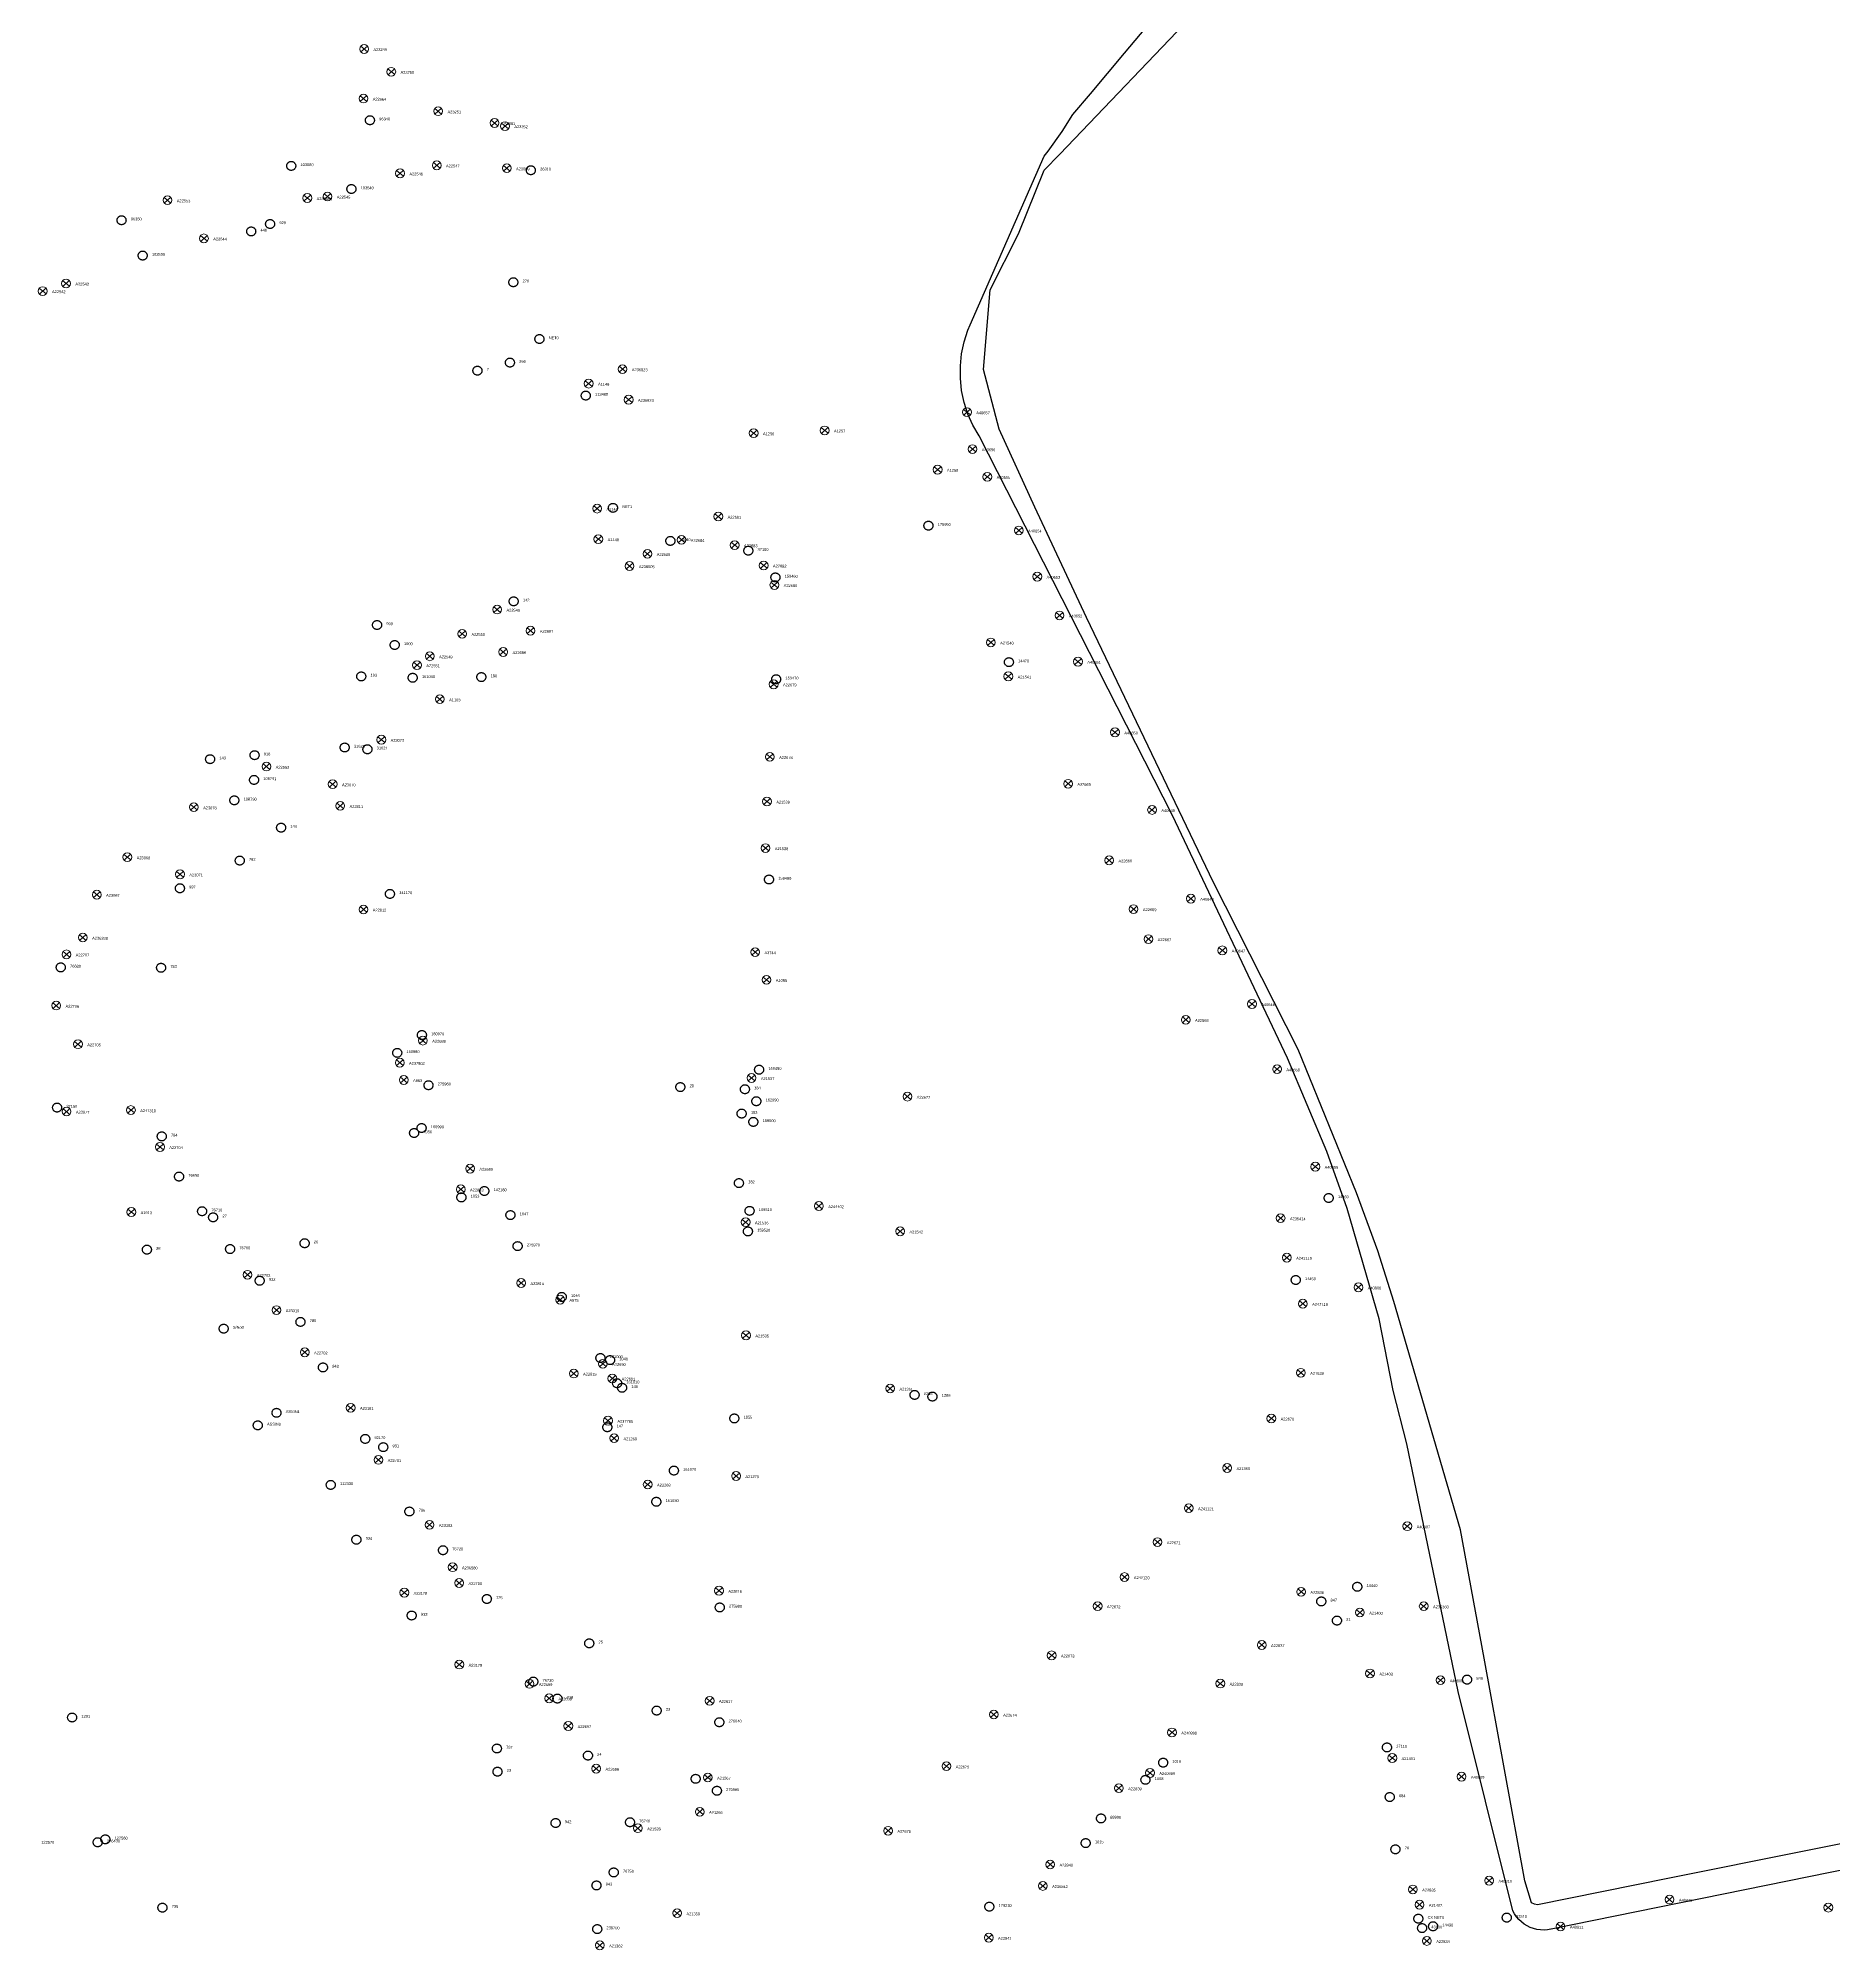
# Model space of a CAD drawing. Header units: millimetres. Extents: x 676447 to 689606, y 7455628 to 7463967.
# Drawn here: x 681664.9 to 682113.3, y 7457854.5 to 7458332 of the extents above; entities that cross this region are included whole.
import ezdxf

# ---------------------------------------------------------------- set-up
doc = ezdxf.new("R2010")
doc.units = ezdxf.units.MM
doc.header["$LTSCALE"] = 0.1
doc.header["$MEASUREMENT"] = 0
doc.linetypes.add('PHANTOM2', pattern=[1.25, 0.625, -0.125, 0.125, -0.125, 0.125, -0.125])
doc.layers.add('10.4-Postes', color=1, linetype='Continuous', lineweight=0)
for name, color, linetype in [('Caixas Subterrâneas', 5, 'Continuous'), ('LEGENDAS_INFRAESTRUTURAS', 7, 'Continuous'), ('MUB_MEIOFIO', 7, 'Continuous'), ('MUB_QUADRAS', 7, 'Continuous'), ('NOS_DE_INFRAESTRUTURA', 7, 'Continuous')]:
    doc.layers.add(name, color=color, linetype=linetype)
doc.styles.get("Standard").update_dxf_attribs({"font": 'arial.ttf'})

# ---------------------------------------------------------------- blocks, each defined once
blk = doc.blocks.new('MHMZ')
at = {"linetype": 'PHANTOM2'}
blk.add_circle((0, 0), 0.0000101, dxfattribs=at)
blk = doc.blocks.new('PTPT')
at = {"layer": '10.4-Postes', "color": 1, "linetype": 'PHANTOM2'}
for points in [[(-0.0000079, 0.0000104), (0.0000075, -0.000002)], [(0.000007, 0.0000109), (-0.0000074, -0.0000025)]]:
    blk.add_lwpolyline(points, dxfattribs=at)
at = {"layer": '10.4-Postes', "color": 1}
blk.add_circle((-0.0000002, 0.0000042), 0.00000987, dxfattribs=at)

msp = doc.modelspace()

# ---------------------------------------------------------------- linework, layer by layer
at = {"layer": 'MUB_MEIOFIO', "linetype": 'Continuous'}
msp.add_lwpolyline([(682176.74, 7457886.81), (682042.74, 7457859.62), (682042.66, 7457859.6), (682041.8, 7457859.45), (682040.93, 7457859.38), (682040.05, 7457859.41), (682039.18, 7457859.53), (682038.33, 7457859.74), (682037.5, 7457860.03), (682036.71, 7457860.41), (682035.96, 7457860.88), (682035.27, 7457861.41), (682034.64, 7457862.02), (682034.07, 7457862.69), (682033.58, 7457863.42), (682033.16, 7457864.19), (682019.47, 7457918.94), (682019.46, 7457918.98), (682006.69, 7457980.88), (682003.28, 7457994.21), (681999.77, 7458012.09), (681991.75, 7458039.66), (681986.66, 7458053.91), (681976.9, 7458077.24), (681948.13, 7458137.8), (681899.86, 7458232.66), (681898.33, 7458235.31), (681897.08, 7458238.11), (681896.13, 7458241.03), (681895.5, 7458244.02), (681895.18, 7458247.07), (681895.18, 7458250.14), (681895.5, 7458253.18), (681896.13, 7458256.18), (681897.08, 7458259.1), (681897.64, 7458260.45), (681916.07, 7458302.59), (681917.15, 7458303.84), (681920.6, 7458308.7), (681923.27, 7458312.94), (681927.66, 7458318.11), (681936.14, 7458328.32), (681953.89, 7458349.44)], dxfattribs=at)
at = {"layer": 'MUB_QUADRAS', "linetype": 'Continuous'}
msp.add_lwpolyline([(682140.38, 7457885.99), (682071.86, 7457872.25), (682039.27, 7457865.67), (682038.54, 7457865.85), (682037.81, 7457866.22), (682036.15, 7457871.7), (682025.95, 7457927.33), (682020.09, 7457959.34), (682003.42, 7458016.38), (681999.47, 7458029.07), (681994.09, 7458043.57), (681979.57, 7458079.33), (681958.41, 7458121.06), (681926.66, 7458187.27), (681913.8, 7458214.83), (681904.89, 7458234.37), (681900.94, 7458249.28), (681902.6, 7458269.17), (681909.67, 7458283.12), (681916.09, 7458299.08), (681920.03, 7458303.01), (681954.72, 7458339.38)], dxfattribs=at)

# ---------------------------------------------------------------- block references
at = {"layer": 'Caixas Subterrâneas', "color": 40}
for p, xscale, yscale, zscale, rotation in [((681747.74, 7458311.53), 111319.4907932736, 111319.4907932736, 111319.4907932736, 359.3078315277659), ((681728.08, 7458300.12), 111319.4907932736, 111319.4907932736, 111319.4907932736, 359.3079028780693), ((681787.92, 7458299.03), 111319.4907932736, 111319.4907932736, 111319.4907932736, 359.3076748072321), ((681743.12, 7458294.34), 111319.4907932735, 111319.4907932735, 111319.4907932735, 359.3078438866573), ((681685.71, 7458286.55), 111319.4907932736, 111319.4907932736, 111319.4907932736, 359.3080600380253), ((681718.09, 7458283.75), 111319.4907932735, 111319.4907932735, 111319.4907932735, 359.3079359162416), ((681722.82, 7458285.6), 111319.4907932736, 111319.4907932736, 111319.4907932736, 359.3079184856415), ((681690.99, 7458277.72), 111319.4907932736, 111319.4907932736, 111319.4907932736, 359.3080372419923), ((681783.56, 7458271.05), 111319.4907932736, 111319.4907932736, 111319.4907932736, 359.3076829039692), ((681790.07, 7458256.87), 111319.4907932736, 111319.4907932736, 111319.4907932736, 359.3076538272975), ((681774.59, 7458248.96), 111319.4907932736, 111319.4907932736, 111319.4907932736, 359.3077103513054), ((681782.69, 7458250.99), 111319.4907932735, 111319.4907932735, 111319.4907932735, 359.3076801122682), ((681801.65, 7458242.74), 111319.4907932736, 111319.4907932736, 111319.4907932736, 359.3076054644037), ((681808.43, 7458214.69), 111319.4907932736, 111319.4907932736, 111319.4907932736, 359.3075711399579), ((681822.77, 7458206.44), 111319.4907932736, 111319.4907932736, 111319.4907932736, 359.3075140660014), ((681887.22, 7458210.24), 111319.4907932735, 111319.4907932735, 111319.4907932735, 359.3072699196392), ((681842.23, 7458203.99), 111319.4907932736, 111319.4907932736, 111319.4907932736, 359.3074392685522), ((681849, 7458197.31), 111319.4907932736, 111319.4907932736, 111319.4907932736, 359.3074114598376), ((681783.63, 7458191.34), 111319.4907932736, 111319.4907932736, 111319.4907932736, 359.3076584624736), ((681749.52, 7458185.42), 111319.4907932736, 111319.4907932736, 111319.4907932736, 359.3077864852156), ((681753.93, 7458180.43), 111319.4907932736, 111319.4907932736, 111319.4907932736, 359.3077681865242), ((681745.57, 7458172.57), 111319.4907932736, 111319.4907932736, 111319.4907932736, 359.3077976176152), ((681758.42, 7458172.23), 111319.4907932736, 111319.4907932736, 111319.4907932736, 359.3077486133153), ((681775.57, 7458172.41), 111319.4907932736, 111319.4907932736, 111319.4907932736, 359.3076833972207), ((681907.3, 7458176.14), 111319.4907932736, 111319.4907932736, 111319.4907932736, 359.307183120514), ((681849.19, 7458171.87), 111319.4907932736, 111319.4907932736, 111319.4907932736, 359.3074029989019), ((681741.44, 7458154.82), 111319.4907932736, 111319.4907932736, 111319.4907932736, 359.3078079563496), ((681747.12, 7458154.37), 111319.4907932736, 111319.4907932736, 111319.4907932736, 359.3077862140128), ((681707.84, 7458151.9), 111319.4907932735, 111319.4907932735, 111319.4907932735, 359.3079349831275), ((681718.94, 7458152.9), 111319.4907932736, 111319.4907932736, 111319.4907932736, 359.3078930201779), ((681718.81, 7458146.72), 111319.4907932736, 111319.4907932736, 111319.4907932736, 359.3078916568938), ((681713.88, 7458141.62), 111319.4907932736, 111319.4907932736, 111319.4907932736, 359.3079088647915), ((681725.57, 7458134.79), 111319.4907932735, 111319.4907932735, 111319.4907932735, 359.3078623072137), ((681715.24, 7458126.57), 111319.4907932736, 111319.4907932736, 111319.4907932736, 359.3078991360288), ((681700.28, 7458119.65), 111319.4907932735, 111319.4907932735, 111319.4907932735, 359.3079539604004), ((681847.4, 7458121.84), 111319.4907932736, 111319.4907932736, 111319.4907932736, 359.3073946345461), ((681752.73, 7458118.24), 111319.4907932735, 111319.4907932735, 111319.4907932735, 359.3077538793017), ((681670.54, 7458099.88), 111319.4907932736, 111319.4907932736, 111319.4907932736, 359.308061179348), ((681695.59, 7458099.79), 111319.4907932736, 111319.4907932736, 111319.4907932736, 359.3079657875401), ((681760.71, 7458082.98), 111319.4907932736, 111319.4907932736, 111319.4907932736, 359.3077128253117), ((681754.55, 7458078.53), 111319.4907932736, 111319.4907932736, 111319.4907932736, 359.3077349212508), ((681844.93, 7458074.32), 111319.4907932736, 111319.4907932736, 111319.4907932736, 359.307389614392), ((681762.37, 7458070.45), 111319.4907932736, 111319.4907932736, 111319.4907932736, 359.3077027064319), ((681825.26, 7458069.98), 111319.4907932736, 111319.4907932736, 111319.4907932736, 359.3074631932743), ((681841.38, 7458069.44), 111319.4907932736, 111319.4907932736, 111319.4907932736, 359.3074016428719), ((681669.62, 7458064.87), 111319.4907932735, 111319.4907932735, 111319.4907932735, 359.3080540357737), ((681840.56, 7458063.36), 111319.4907932736, 111319.4907932736, 111319.4907932736, 359.3074029353148), ((681844.23, 7458066.45), 111319.4907932736, 111319.4907932736, 111319.4907932736, 359.3073899041773), ((681695.76, 7458057.66), 111319.4907932736, 111319.4907932736, 111319.4907932736, 359.3079523643208), ((681758.78, 7458058.5), 111319.4907932736, 111319.4907932736, 111319.4907932736, 359.3077127529538), ((681760.64, 7458059.75), 111319.4907932736, 111319.4907932736, 111319.4907932736, 359.3077060613372), ((681843.48, 7458061.28), 111319.4907932736, 111319.4907932736, 111319.4907932736, 359.3073911741748), ((681700.08, 7458047.62), 111319.4907932736, 111319.4907932736, 111319.4907932736, 359.3079328990046), ((681776.31, 7458044.02), 111319.4907932736, 111319.4907932736, 111319.4907932736, 359.3076416177179), ((681839.88, 7458045.98), 111319.4907932736, 111319.4907932736, 111319.4907932736, 359.3074002619513), ((681705.84, 7458038.96), 111319.4907932736, 111319.4907932736, 111319.4907932736, 359.3079083160522), ((681770.58, 7458042.42), 111319.4907932736, 111319.4907932736, 111319.4907932736, 359.3076629642208), ((681842.54, 7458039.06), 111319.4907932736, 111319.4907932736, 111319.4907932736, 359.3073880031833), ((681987.15, 7458042.27), 111319.4907932736, 111319.4907932736, 111319.4907932736, 359.3068385395615), ((681708.59, 7458037.43), 111319.4907932735, 111319.4907932735, 111319.4907932735, 359.3078973931225), ((681782.84, 7458038), 111319.4907932735, 111319.4907932735, 111319.4907932735, 359.3076149473464), ((681842.13, 7458033.92), 111319.4907932735, 111319.4907932735, 111319.4907932735, 359.3073880339624), ((681692.04, 7458029.37), 111319.4907932736, 111319.4907932736, 111319.4907932736, 359.3079579629904), ((681712.83, 7458029.51), 111319.4907932736, 111319.4907932736, 111319.4907932736, 359.3078788467059), ((681731.43, 7458030.97), 111319.4907932735, 111319.4907932735, 111319.4907932735, 359.3078085201677), ((681784.62, 7458030.24), 111319.4907932735, 111319.4907932735, 111319.4907932735, 359.3076057955102), ((681720.2, 7458021.6), 111319.4907932735, 111319.4907932735, 111319.4907932735, 359.3078484181391), ((681978.94, 7458021.79), 111319.4907932736, 111319.4907932736, 111319.4907932736, 359.3068635984995), ((681795.65, 7458017.55), 111319.4907932736, 111319.4907932736, 111319.4907932736, 359.3075599975818), ((681730.4, 7458011.31), 111319.4907932736, 111319.4907932736, 111319.4907932736, 359.3078064418951), ((681711.22, 7458009.63), 111319.4907932735, 111319.4907932735, 111319.4907932735, 359.3078789698947), ((681805.31, 7458002.3), 111319.4907932736, 111319.4907932736, 111319.4907932736, 359.3075185928475), ((681807.71, 7458001.77), 111319.4907932736, 111319.4907932736, 111319.4907932736, 359.3075093050274), ((681736.01, 7457999.93), 111319.4907932735, 111319.4907932735, 111319.4907932735, 359.3077816637214), ((681809.47, 7457996), 111319.4907932736, 111319.4907932736, 111319.4907932736, 359.3075008458407), ((681810.71, 7457994.85), 111319.4907932736, 111319.4907932736, 111319.4907932736, 359.3074957638456), ((681883.75, 7457993.08), 111319.4907932735, 111319.4907932735, 111319.4907932735, 359.3072171879232), ((681888.22, 7457992.66), 111319.4907932736, 111319.4907932736, 111319.4907932736, 359.3072000486998), ((681724.41, 7457988.6), 111319.4907932736, 111319.4907932736, 111319.4907932736, 359.3078223706067), ((681838.74, 7457987.2), 111319.4907932736, 111319.4907932736, 111319.4907932736, 359.3073867630703), ((681719.74, 7457985.47), 111319.4907932736, 111319.4907932736, 111319.4907932736, 359.3078391944157), ((681746.56, 7457982.09), 111319.4907932736, 111319.4907932736, 111319.4907932736, 359.3077360987185), ((681807.02, 7457985), 111319.4907932735, 111319.4907932735, 111319.4907932735, 359.3075068177357), ((681751.07, 7457980.02), 111319.4907932736, 111319.4907932736, 111319.4907932736, 359.3077182832824), ((681823.64, 7457974.17), 111319.4907932735, 111319.4907932735, 111319.4907932735, 359.3074402717777), ((681737.96, 7457970.6), 111319.4907932736, 111319.4907932736, 111319.4907932736, 359.3077653511679), ((681757.6, 7457963.95), 111319.4907932736, 111319.4907932736, 111319.4907932736, 359.3076885704741), ((681819.27, 7457966.37), 111319.4907932735, 111319.4907932735, 111319.4907932735, 359.3074545379533), ((681744.36, 7457956.9), 111319.4907932736, 111319.4907932736, 111319.4907932736, 359.3077368043449), ((681765.99, 7457954.28), 111319.4907932736, 111319.4907932736, 111319.4907932736, 359.307653671302), ((681994.3, 7457945.14), 111319.4907932736, 111319.4907932736, 111319.4907932736, 359.3067818257966), ((681776.94, 7457942.09), 111319.4907932736, 111319.4907932736, 111319.4907932736, 359.3076082968275), ((681835.1, 7457939.98), 111319.4907932735, 111319.4907932735, 111319.4907932735, 359.307386256782), ((681985.31, 7457941.48), 111319.4907932736, 111319.4907932736, 111319.4907932736, 359.3068149584803), ((681758.16, 7457937.96), 111319.4907932736, 111319.4907932736, 111319.4907932736, 359.3076785447049), ((681989.22, 7457936.7), 111319.4907932735, 111319.4907932735, 111319.4907932735, 359.306798609206), ((681802.5, 7457931.01), 111319.4907932736, 111319.4907932736, 111319.4907932736, 359.3075076308012), ((681788.54, 7457921.45), 111319.4907932736, 111319.4907932736, 111319.4907932736, 359.3075578865153), ((682021.73, 7457921.95), 111319.4907932736, 111319.4907932736, 111319.4907932736, 359.3066703836333), ((681794.57, 7457917.21), 111319.4907932736, 111319.4907932736, 111319.4907932736, 359.3075336536599), ((681819.34, 7457914.21), 111319.4907932735, 111319.4907932735, 111319.4907932735, 359.3074384389861), ((681673.38, 7457912.48), 111319.4907932736, 111319.4907932736, 111319.4907932736, 359.3079935373081), ((681835, 7457911.3), 111319.4907932736, 111319.4907932736, 111319.4907932736, 359.3073779681068), ((681779.44, 7457904.74), 111319.4907932736, 111319.4907932736, 111319.4907932736, 359.3075874554831), ((682001.71, 7457905), 111319.4907932736, 111319.4907932736, 111319.4907932736, 359.3067414258408), ((681802.18, 7457902.98), 111319.4907932736, 111319.4907932736, 111319.4907932736, 359.307500365371), ((681945.83, 7457901.2), 111319.4907932735, 111319.4907932735, 111319.4907932735, 359.3069529869675), ((681779.6, 7457898.94), 111319.4907932736, 111319.4907932736, 111319.4907932736, 359.3075851107023), ((681829.08, 7457897.16), 111319.4907932736, 111319.4907932736, 111319.4907932736, 359.3073962159753), ((681941.41, 7457896.91), 111319.4907932735, 111319.4907932735, 111319.4907932735, 359.3069685248574), ((681834.39, 7457894.18), 111319.4907932735, 111319.4907932735, 111319.4907932735, 359.3073750726426), ((682002.41, 7457892.61), 111319.4907932736, 111319.4907932736, 111319.4907932736, 359.3067349962591), ((681794.11, 7457886.12), 111319.4907932736, 111319.4907932736, 111319.4907932736, 359.3075259727495), ((681812.69, 7457886.31), 111319.4907932736, 111319.4907932736, 111319.4907932736, 359.3074552958558), ((681930.3, 7457887.26), 111319.4907932736, 111319.4907932736, 111319.4907932736, 359.3070078873952), ((681679.75, 7457881.31), 111319.4907932736, 111319.4907932736, 111319.4907932736, 359.3079598391095), ((681681.66, 7457882.05), 111319.4907932735, 111319.4907932735, 111319.4907932735, 359.3079527952305), ((681926.48, 7457881.1), 111319.4907932736, 111319.4907932736, 111319.4907932736, 359.307020541331), ((682003.83, 7457879.55), 111319.4907932736, 111319.4907932736, 111319.4907932736, 359.3067256412189), ((681808.62, 7457873.78), 111319.4907932736, 111319.4907932736, 111319.4907932736, 359.3074669930122), ((681804.32, 7457870.53), 111319.4907932736, 111319.4907932736, 111319.4907932736, 359.3074823707377), ((681695.93, 7457864.97), 111319.4907932736, 111319.4907932736, 111319.4907932736, 359.3078932978361), ((681902.42, 7457865.22), 111319.4907932736, 111319.4907932736, 111319.4907932736, 359.3071073182622), ((682009.55, 7457862.22), 111319.4907932736, 111319.4907932736, 111319.4907932736, 359.306698586725), ((682031.63, 7457862.49), 111319.4907932736, 111319.4907932736, 111319.4907932736, 359.3066146254112), ((681804.5, 7457859.61), 111319.4907932736, 111319.4907932736, 111319.4907932736, 359.3074783889614), ((682010.49, 7457859.86), 111319.4907932736, 111319.4907932736, 111319.4907932736, 359.3066943030319), ((682013.23, 7457860.32), 111319.4907932735, 111319.4907932735, 111319.4907932735, 359.3066839966261)]:
    msp.add_blockref('MHMZ', p, dxfattribs=dict(at, xscale=xscale, yscale=yscale, zscale=zscale, rotation=rotation))
at = {"layer": 'NOS_DE_INFRAESTRUTURA', "color": 1}
for p, xscale, yscale, zscale, rotation in [((681746.31, 7458328.85), 111319.4907932736, 111319.4907932736, 111319.4907932736, 359.307842214106), ((681753.09, 7458323.17), 111319.4907932736, 111319.4907932736, 111319.4907932736, 359.3078146963335), ((681746.14, 7458316.47), 111319.4907932736, 111319.4907932736, 111319.4907932736, 359.3078390991691), ((681764.81, 7458313.3), 111319.4907932736, 111319.4907932736, 111319.4907932736, 359.3077670653228), ((681778.89, 7458310.37), 111319.4907932736, 111319.4907932736, 111319.4907932736, 359.3077126047048), ((681781.5, 7458309.6), 111319.4907932736, 111319.4907932736, 111319.4907932736, 359.307702435423), ((681755.28, 7458297.79), 111319.4907932736, 111319.4907932736, 111319.4907932736, 359.3077986580844), ((681764.45, 7458299.79), 111319.4907932736, 111319.4907932736, 111319.4907932736, 359.3077643698277), ((681781.94, 7458299.07), 111319.4907932736, 111319.4907932736, 111319.4907932736, 359.3076975862547), ((681697.22, 7458291.08), 111319.4907932736, 111319.4907932736, 111319.4907932736, 359.3080175767288), ((681732.12, 7458291.62), 111319.4907932736, 111319.4907932736, 111319.4907932736, 359.3078849363307), ((681737.17, 7458292.01), 111319.4907932736, 111319.4907932736, 111319.4907932736, 359.3078658251225), ((681706.31, 7458281.54), 111319.4907932736, 111319.4907932736, 111319.4907932736, 359.3079800847025), ((681666.04, 7458268.38), 111319.4907932736, 111319.4907932736, 111319.4907932736, 359.3081293627845), ((681671.87, 7458270.28), 111319.4907932735, 111319.4907932735, 111319.4907932735, 359.3081077660497), ((681810.84, 7458248.88), 111319.4907932736, 111319.4907932736, 111319.4907932736, 359.3075723476388), ((681802.39, 7458245.26), 111319.4907932736, 111319.4907932736, 111319.4907932736, 359.3076034077828), ((681812.37, 7458241.24), 111319.4907932736, 111319.4907932736, 111319.4907932736, 359.3075642164459), ((681896.86, 7458238.13), 111319.4907932735, 111319.4907932735, 111319.4907932735, 359.3072417017907), ((681843.59, 7458232.88), 111319.4907932735, 111319.4907932735, 111319.4907932735, 359.3074428292845), ((681861.31, 7458233.57), 111319.4907932736, 111319.4907932736, 111319.4907932736, 359.307375603143), ((681898.24, 7458228.9), 111319.4907932736, 111319.4907932736, 111319.4907932736, 359.3072336449846), ((681889.52, 7458223.77), 111319.4907932736, 111319.4907932736, 111319.4907932736, 359.3072652609255), ((681901.94, 7458221.97), 111319.4907932735, 111319.4907932735, 111319.4907932735, 359.3072174535188), ((681804.5, 7458214.03), 111319.4907932736, 111319.4907932736, 111319.4907932736, 359.307585908643), ((681834.76, 7458212.05), 111319.4907932736, 111319.4907932736, 111319.4907932736, 359.3074701136901), ((681804.8, 7458206.41), 111319.4907932736, 111319.4907932736, 111319.4907932736, 359.3075824605439), ((681825.56, 7458206.24), 111319.4907932736, 111319.4907932736, 111319.4907932736, 359.3075033858242), ((681909.79, 7458208.58), 111319.4907932735, 111319.4907932735, 111319.4907932735, 359.3071835042721), ((681817.06, 7458202.72), 111319.4907932735, 111319.4907932735, 111319.4907932735, 359.3075346715544), ((681838.84, 7458204.91), 111319.4907932735, 111319.4907932735, 111319.4907932735, 359.3074524369328), ((681812.6, 7458199.68), 111319.4907932735, 111319.4907932735, 111319.4907932735, 359.3075507051182), ((681846.08, 7458199.83), 111319.4907932736, 111319.4907932736, 111319.4907932736, 359.3074233184745), ((681914.41, 7458197.04), 111319.4907932736, 111319.4907932736, 111319.4907932736, 359.3071623960906), ((681848.76, 7458194.95), 111319.4907932735, 111319.4907932735, 111319.4907932735, 359.3074116658485), ((681779.54, 7458188.81), 111319.4907932735, 111319.4907932735, 111319.4907932735, 359.3076732696039), ((681919.96, 7458187.35), 111319.4907932736, 111319.4907932736, 111319.4907932736, 359.3071383358555), ((681770.78, 7458182.74), 111319.4907932736, 111319.4907932736, 111319.4907932736, 359.3077047573383), ((681787.86, 7458183.53), 111319.4907932735, 111319.4907932735, 111319.4907932735, 359.3076399887667), ((681762.7, 7458177.14), 111319.4907932736, 111319.4907932736, 111319.4907932736, 359.3077338262048), ((681781.05, 7458178.21), 111319.4907932736, 111319.4907932736, 111319.4907932736, 359.3076642834761), ((681902.81, 7458180.6), 111319.4907932736, 111319.4907932736, 111319.4907932736, 359.3072015767988), ((681759.51, 7458174.93), 111319.4907932735, 111319.4907932735, 111319.4907932735, 359.3077452701856), ((681907.18, 7458172.12), 111319.4907932736, 111319.4907932736, 111319.4907932736, 359.3071823610697), ((681924.58, 7458175.8), 111319.4907932736, 111319.4907932736, 111319.4907932736, 359.3071172620968), ((681848.59, 7458170.14), 111319.4907932736, 111319.4907932736, 111319.4907932736, 359.307404757604), ((681765.22, 7458166.41), 111319.4907932735, 111319.4907932735, 111319.4907932735, 359.3077209583896), ((681933.82, 7458158.14), 111319.4907932736, 111319.4907932736, 111319.4907932736, 359.3070767272883), ((681750.6, 7458156.3), 111319.4907932736, 111319.4907932736, 111319.4907932736, 359.3077735519133), ((681721.91, 7458149.58), 111319.4907932736, 111319.4907932736, 111319.4907932736, 359.3078807158737), ((681847.63, 7458152.01), 111319.4907932735, 111319.4907932735, 111319.4907932735, 359.3074029314093), ((681738.46, 7458145.18), 111319.4907932736, 111319.4907932736, 111319.4907932736, 359.307816362686), ((681922.1, 7458145.29), 111319.4907932735, 111319.4907932735, 111319.4907932735, 359.3071174446886), ((681703.79, 7458139.44), 111319.4907932736, 111319.4907932736, 111319.4907932736, 359.3079465834853), ((681740.35, 7458139.77), 111319.4907932736, 111319.4907932736, 111319.4907932736, 359.3078075342568), ((681846.91, 7458140.86), 111319.4907932736, 111319.4907932736, 111319.4907932736, 359.3074022643931), ((681943.07, 7458138.75), 111319.4907932736, 111319.4907932736, 111319.4907932736, 359.3070356301417), ((681846.54, 7458129.22), 111319.4907932736, 111319.4907932736, 111319.4907932736, 359.3074001666397), ((681687.19, 7458126.95), 111319.4907932735, 111319.4907932735, 111319.4907932735, 359.3080060079043), ((681932.36, 7458126.15), 111319.4907932736, 111319.4907932736, 111319.4907932736, 359.3070725577016), ((681700.34, 7458122.67), 111319.4907932736, 111319.4907932736, 111319.4907932736, 359.3079546535772), ((681679.56, 7458117.58), 111319.4907932736, 111319.4907932736, 111319.4907932736, 359.3080322182051), ((681952.77, 7458116.59), 111319.4907932736, 111319.4907932736, 111319.4907932736, 359.3069919881673), ((681746.14, 7458113.89), 111319.4907932736, 111319.4907932736, 111319.4907932736, 359.3077776615041), ((681938.46, 7458113.98), 111319.4907932736, 111319.4907932736, 111319.4907932736, 359.3070456458884), ((681676.08, 7458106.87), 111319.4907932736, 111319.4907932736, 111319.4907932736, 359.3080422153058), ((681942.16, 7458106.48), 111319.4907932736, 111319.4907932736, 111319.4907932736, 359.3070293072025), ((681671.97, 7458102.66), 111319.4907932735, 111319.4907932735, 111319.4907932735, 359.3080565542756), ((681843.95, 7458103.23), 111319.4907932736, 111319.4907932736, 111319.4907932736, 359.3074021266143), ((681960.63, 7458103.66), 111319.4907932736, 111319.4907932736, 111319.4907932736, 359.3069581417307), ((681846.79, 7458096.31), 111319.4907932736, 111319.4907932736, 111319.4907932736, 359.307389228627), ((681669.43, 7458089.87), 111319.4907932736, 111319.4907932736, 111319.4907932736, 359.3080623521061), ((681951.48, 7458086.32), 111319.4907932735, 111319.4907932735, 111319.4907932735, 359.3069876987997), ((681968.02, 7458090.27), 111319.4907932736, 111319.4907932736, 111319.4907932736, 359.306925930629), ((681760.99, 7458081.12), 111319.4907932735, 111319.4907932735, 111319.4907932735, 359.3077111882263), ((681674.86, 7458080.21), 111319.4907932736, 111319.4907932736, 111319.4907932736, 359.3080387761397), ((681755.21, 7458075.6), 111319.4907932736, 111319.4907932736, 111319.4907932736, 359.3077315390586), ((681843.05, 7458071.78), 111319.4907932736, 111319.4907932736, 111319.4907932736, 359.3073959938628), ((681974.29, 7458073.98), 111319.4907932735, 111319.4907932735, 111319.4907932735, 359.3068971152592), ((681756.21, 7458071.29), 111319.4907932735, 111319.4907932735, 111319.4907932735, 359.3077264259112), ((681881.98, 7458067.13), 111319.4907932736, 111319.4907932736, 111319.4907932736, 359.3072464054007), ((681672.01, 7458063.4), 111319.4907932736, 111319.4907932736, 111319.4907932736, 359.3080445246414), ((681688.08, 7458063.77), 111319.4907932736, 111319.4907932736, 111319.4907932736, 359.3079834468236), ((681695.33, 7458054.55), 111319.4907932736, 111319.4907932736, 111319.4907932736, 359.3079530471003), ((681772.77, 7458049.14), 111319.4907932736, 111319.4907932736, 111319.4907932736, 359.3076566625482), ((681983.85, 7458049.62), 111319.4907932736, 111319.4907932736, 111319.4907932736, 359.3068533241706), ((681770.44, 7458043.96), 111319.4907932736, 111319.4907932736, 111319.4907932736, 359.3076639496111), ((681688.17, 7458038.29), 111319.4907932735, 111319.4907932735, 111319.4907932735, 359.3079753809774), ((681859.88, 7458039.8), 111319.4907932736, 111319.4907932736, 111319.4907932736, 359.3073222560254), ((681841.59, 7458035.75), 111319.4907932736, 111319.4907932736, 111319.4907932736, 359.3073906479891), ((681880.17, 7458033.48), 111319.4907932736, 111319.4907932736, 111319.4907932736, 359.3072430741595), ((681975.17, 7458036.77), 111319.4907932736, 111319.4907932736, 111319.4907932736, 359.3068824937458), ((681976.72, 7458026.9), 111319.4907932736, 111319.4907932736, 111319.4907932736, 359.3068735911233), ((681717.2, 7458022.63), 111319.4907932736, 111319.4907932736, 111319.4907932736, 359.3078601300898), ((681785.52, 7458020.56), 111319.4907932736, 111319.4907932736, 111319.4907932736, 359.3075994451143), ((681994.6, 7458019.48), 111319.4907932735, 111319.4907932735, 111319.4907932735, 359.3068032554622), ((681795.26, 7458016.4), 111319.4907932736, 111319.4907932736, 111319.4907932736, 359.3075611347033), ((681980.73, 7458015.39), 111319.4907932736, 111319.4907932736, 111319.4907932736, 359.3068548294256), ((681724.41, 7458013.8), 111319.4907932736, 111319.4907932736, 111319.4907932736, 359.3078300204475), ((681841.68, 7458007.49), 111319.4907932736, 111319.4907932736, 111319.4907932736, 359.3073817217914), ((681731.48, 7458003.25), 111319.4907932735, 111319.4907932735, 111319.4907932735, 359.3077998997495), ((681805.92, 7458000.37), 111319.4907932736, 111319.4907932736, 111319.4907932736, 359.3075156599601), ((681798.66, 7457997.94), 111319.4907932736, 111319.4907932736, 111319.4907932736, 359.3075425850145), ((681808.3, 7457996.72), 111319.4907932736, 111319.4907932736, 111319.4907932736, 359.3075055188259), ((681980.24, 7457998.14), 111319.4907932736, 111319.4907932736, 111319.4907932736, 359.3068514469851), ((681877.67, 7457994.2), 111319.4907932736, 111319.4907932736, 111319.4907932736, 359.3072406839933), ((681742.95, 7457989.37), 111319.4907932735, 111319.4907932735, 111319.4907932735, 359.3077520491712), ((681807.22, 7457986.17), 111319.4907932735, 111319.4907932735, 111319.4907932735, 359.3075064316591), ((681972.85, 7457986.72), 111319.4907932735, 111319.4907932735, 111319.4907932735, 359.3068760944699), ((681808.75, 7457981.79), 111319.4907932736, 111319.4907932736, 111319.4907932736, 359.3074992837634), ((681749.88, 7457976.37), 111319.4907932735, 111319.4907932735, 111319.4907932735, 359.307721720997), ((681839.2, 7457972.35), 111319.4907932736, 111319.4907932736, 111319.4907932736, 359.3073804898059), ((681961.84, 7457974.35), 111319.4907932736, 111319.4907932736, 111319.4907932736, 359.3069142668941), ((681817.13, 7457970.23), 111319.4907932736, 111319.4907932736, 111319.4907932736, 359.3074638703886), ((681952.23, 7457964.3), 111319.4907932736, 111319.4907932736, 111319.4907932736, 359.3069477800058), ((681762.65, 7457960.15), 111319.4907932736, 111319.4907932736, 111319.4907932736, 359.3076681691477), ((682006.82, 7457959.79), 111319.4907932736, 111319.4907932736, 111319.4907932736, 359.3067386273973), ((681944.44, 7457955.84), 111319.4907932736, 111319.4907932736, 111319.4907932736, 359.306974874983), ((681768.41, 7457949.55), 111319.4907932736, 111319.4907932736, 111319.4907932736, 359.3076430474053), ((681756.34, 7457943.21), 111319.4907932736, 111319.4907932736, 111319.4907932736, 359.3076870441681), ((681770.05, 7457945.62), 111319.4907932736, 111319.4907932736, 111319.4907932736, 359.3076356022777), ((681834.93, 7457943.69), 111319.4907932735, 111319.4907932735, 111319.4907932735, 359.3073880514426), ((681936.2, 7457947.1), 111319.4907932736, 111319.4907932736, 111319.4907932736, 359.30700360527), ((681980.29, 7457943.42), 111319.4907932736, 111319.4907932736, 111319.4907932736, 359.3068346232656), ((681929.48, 7457939.84), 111319.4907932736, 111319.4907932736, 111319.4907932736, 359.3070269808613), ((681994.98, 7457938.24), 111319.4907932736, 111319.4907932736, 111319.4907932736, 359.3067771530876), ((682010.91, 7457939.82), 111319.4907932736, 111319.4907932736, 111319.4907932736, 359.3067169728068), ((681970.46, 7457930.12), 111319.4907932736, 111319.4907932736, 111319.4907932736, 359.3068680077064), ((681770.08, 7457925.23), 111319.4907932736, 111319.4907932736, 111319.4907932736, 359.3076293099397), ((681918, 7457927.53), 111319.4907932736, 111319.4907932736, 111319.4907932736, 359.3070669427094), ((681787.63, 7457920.4), 111319.4907932736, 111319.4907932736, 111319.4907932736, 359.307561055041), ((681960.11, 7457920.49), 111319.4907932735, 111319.4907932735, 111319.4907932735, 359.3069045048099), ((681997.5, 7457923.03), 111319.4907932735, 111319.4907932735, 111319.4907932735, 359.3067629271873), ((682015.1, 7457921.34), 111319.4907932736, 111319.4907932736, 111319.4907932736, 359.3066954428508), ((681792.51, 7457916.8), 111319.4907932736, 111319.4907932736, 111319.4907932736, 359.3075413825078), ((681832.6, 7457916.18), 111319.4907932736, 111319.4907932736, 111319.4907932736, 359.3073885865693), ((681797.3, 7457909.89), 111319.4907932736, 111319.4907932736, 111319.4907932736, 359.3075210295215), ((681903.57, 7457912.75), 111319.4907932736, 111319.4907932736, 111319.4907932736, 359.3071173782969), ((681948.04, 7457908.29), 111319.4907932736, 111319.4907932736, 111319.4907932736, 359.3069467197086), ((681891.72, 7457899.85), 111319.4907932736, 111319.4907932736, 111319.4907932736, 359.3071585494833), ((682003.06, 7457901.89), 111319.4907932736, 111319.4907932736, 111319.4907932736, 359.3067353372306), ((681804.26, 7457899.24), 111319.4907932736, 111319.4907932736, 111319.4907932736, 359.3074913049995), ((681832.13, 7457897.02), 111319.4907932735, 111319.4907932735, 111319.4907932735, 359.3073845563534), ((681942.56, 7457898.16), 111319.4907932736, 111319.4907932736, 111319.4907932736, 359.3069645216813), ((682020.36, 7457897.24), 111319.4907932736, 111319.4907932736, 111319.4907932736, 359.3066680767288), ((681934.79, 7457894.36), 111319.4907932736, 111319.4907932736, 111319.4907932736, 359.306992952437), ((681830.12, 7457888.46), 111319.4907932736, 111319.4907932736, 111319.4907932736, 359.3073895855937), ((681814.68, 7457884.34), 111319.4907932736, 111319.4907932736, 111319.4907932736, 359.3074471309176), ((681877.15, 7457883.72), 111319.4907932736, 111319.4907932736, 111319.4907932736, 359.3072091326276), ((681917.63, 7457875.3), 111319.4907932736, 111319.4907932736, 111319.4907932736, 359.3070524919837), ((682027.23, 7457871.26), 111319.4907932736, 111319.4907932736, 111319.4907932736, 359.3066340497238), ((681915.79, 7457869.93), 111319.4907932736, 111319.4907932736, 111319.4907932736, 359.3070578582922), ((682008.21, 7457869.06), 111319.4907932736, 111319.4907932736, 111319.4907932736, 359.3067057574613), ((682072.3, 7457866.52), 111319.4907932736, 111319.4907932736, 111319.4907932736, 359.3064610380706), ((681824.47, 7457863.13), 111319.4907932736, 111319.4907932736, 111319.4907932736, 359.3074034282666), ((682009.87, 7457865.25), 111319.4907932736, 111319.4907932736, 111319.4907932736, 359.3066982902787), ((682111.95, 7457864.52), 111319.4907932736, 111319.4907932736, 111319.4907932736, 359.3063094798732), ((681902.29, 7457857.01), 111319.4907932736, 111319.4907932736, 111319.4907932736, 359.3071053303255), ((682045.08, 7457859.79), 111319.4907932735, 111319.4907932735, 111319.4907932735, 359.3065626131103), ((681805.17, 7457855.1), 111319.4907932736, 111319.4907932736, 111319.4907932736, 359.3074744709824), ((682011.71, 7457856.19), 111319.4907932736, 111319.4907932736, 111319.4907932736, 359.3066885402316)]:
    msp.add_blockref('PTPT', p, dxfattribs=dict(at, xscale=xscale, yscale=yscale, zscale=zscale, rotation=rotation))

# ---------------------------------------------------------------- texts
at = {"layer": 'LEGENDAS_INFRAESTRUTURAS', "color": 1}
for s, rotation, p in [('A23249', 359.3078, (681748.62, 7458328.83)), ('A23250', 359.3078, (681755.4, 7458323.15)), ('A22664', 359.3078, (681748.45, 7458316.44)), ('A23251', 359.3078, (681767.12, 7458313.27)), ('A2881', 359.3077, (681781.2, 7458310.35)), ('A23252', 359.3077, (681783.81, 7458309.57)), ('A22546', 359.3078, (681757.59, 7458297.76)), ('A22547', 359.3078, (681766.75, 7458299.76)), ('A23069', 359.3077, (681784.24, 7458299.04)), ('A22545', 359.3079, (681739.48, 7458291.98)), ('A22553', 359.308, (681699.53, 7458291.05)), ('A236466', 359.3079, (681734.43, 7458291.59)), ('A22544', 359.308, (681708.62, 7458281.51)), ('A22542', 359.3081, (681668.35, 7458268.35)), ('A22543', 359.3081, (681674.18, 7458270.25)), ('A1146', 359.3076, (681804.7, 7458245.23)), ('A236623', 359.3076, (681813.15, 7458248.85)), ('A236624', 359.3076, (681814.68, 7458241.22)), ('A40657', 359.3072, (681899.16, 7458238.1)), ('A1256', 359.3074, (681845.9, 7458232.85)), ('A1257', 359.3074, (681863.62, 7458233.54)), ('A40656', 359.3072, (681900.55, 7458228.87)), ('A1258', 359.3073, (681891.83, 7458223.74)), ('A40655', 359.3072, (681904.25, 7458221.94)), ('A1147', 359.3076, (681806.81, 7458214)), ('A22681', 359.3075, (681837.07, 7458212.02)), ('A1148', 359.3076, (681807.11, 7458206.39)), ('A22684', 359.3075, (681827.87, 7458206.21)), ('A40654', 359.3072, (681912.1, 7458208.55)), ('A22685', 359.3075, (681819.37, 7458202.69)), ('A22683', 359.3074, (681841.15, 7458204.89)), ('A236505', 359.3075, (681814.91, 7458199.66)), ('A22682', 359.3074, (681848.39, 7458199.81)), ('A40653', 359.3072, (681916.72, 7458197.01)), ('A22680', 359.3074, (681851.07, 7458194.93)), ('A22548', 359.3077, (681781.85, 7458188.79)), ('A40652', 359.3071, (681922.27, 7458187.32)), ('A22550', 359.3077, (681773.09, 7458182.72)), ('A22687', 359.3076, (681790.17, 7458183.51)), ('A22686', 359.3077, (681783.36, 7458178.18)), ('A21540', 359.3072, (681905.12, 7458180.57)), ('A22551', 359.3077, (681761.82, 7458174.9)), ('A22549', 359.3077, (681765.01, 7458177.12)), ('A40651', 359.3071, (681926.89, 7458175.77)), ('A22679', 359.3074, (681850.9, 7458170.11)), ('A21541', 359.3072, (681909.49, 7458172.09)), ('A1103', 359.3077, (681767.53, 7458166.38)), ('A23072', 359.3078, (681752.91, 7458156.27)), ('A40650', 359.3071, (681936.13, 7458158.11)), ('A22552', 359.3079, (681724.22, 7458149.55)), ('A22678', 359.3074, (681849.94, 7458151.98)), ('A23070', 359.3078, (681740.77, 7458145.15)), ('A22665', 359.3071, (681924.41, 7458145.26)), ('A23078', 359.3079, (681706.1, 7458139.41)), ('A22811', 359.3078, (681742.66, 7458139.74)), ('A21539', 359.3074, (681849.22, 7458140.83)), ('A40649', 359.307, (681945.38, 7458138.72)), ('A23068', 359.308, (681689.5, 7458126.92)), ('A21538', 359.3074, (681848.85, 7458129.2)), ('A22666', 359.3071, (681934.67, 7458126.13)), ('A23071', 359.3079, (681702.65, 7458122.64)), ('A23067', 359.308, (681681.86, 7458117.55)), ('A40648', 359.307, (681955.08, 7458116.56)), ('A22812', 359.3078, (681748.45, 7458113.86)), ('A22669', 359.307, (681940.77, 7458113.96)), ('A236338', 359.308, (681678.39, 7458106.84)), ('A22667', 359.307, (681944.47, 7458106.46)), ('A22707', 359.308, (681674.28, 7458102.64)), ('A3744', 359.3074, (681846.26, 7458103.2)), ('A40647', 359.3069, (681962.94, 7458103.63)), ('A1096', 359.3074, (681849.1, 7458096.28)), ('A22706', 359.3081, (681671.74, 7458089.84)), ('A40646', 359.3069, (681970.33, 7458090.25)), ('A22668', 359.307, (681953.79, 7458086.29)), ('A22705', 359.308, (681677.17, 7458080.18)), ('A22688', 359.3077, (681763.3, 7458081.1)), ('A237802', 359.3077, (681757.51, 7458075.57)), ('A40658', 359.3069, (681976.6, 7458073.95)), ('A963', 359.3077, (681758.51, 7458071.26)), ('A21537', 359.3074, (681845.36, 7458071.76)), ('A23077', 359.308, (681674.32, 7458063.37)), ('A241310', 359.308, (681690.39, 7458063.74)), ('A22677', 359.3072, (681884.29, 7458067.1)), ('A22704', 359.3079, (681697.64, 7458054.52)), ('A22689', 359.3076, (681775.08, 7458049.11)), ('A40805', 359.3068, (681986.16, 7458049.59)), ('A22813', 359.3077, (681772.75, 7458043.93)), ('A244402', 359.3073, (681862.19, 7458039.77)), ('A1913', 359.308, (681690.48, 7458038.26)), ('A21536', 359.3074, (681843.9, 7458035.72)), ('A235414', 359.3069, (681977.48, 7458036.74)), ('A21542', 359.3072, (681882.48, 7458033.45)), ('A241119', 359.3069, (681979.03, 7458026.88)), ('A22703', 359.3079, (681719.51, 7458022.6)), ('A22814', 359.3076, (681787.83, 7458020.53)), ('A975', 359.3076, (681797.56, 7458016.37)), ('A241118', 359.3068, (681983.04, 7458015.36)), ('A40806', 359.3068, (681996.91, 7458019.45)), ('A23319', 359.3078, (681726.72, 7458013.77)), ('A21535', 359.3074, (681843.99, 7458007.46)), ('A22702', 359.3078, (681733.79, 7458003.22)), ('A22815', 359.3075, (681800.97, 7457997.92)), ('A22690', 359.3075, (681808.23, 7458000.35)), ('A22691', 359.3075, (681810.61, 7457996.7)), ('A21528', 359.3068, (681982.55, 7457998.11)), ('A21361', 359.3072, (681879.98, 7457994.17)), ('A23181', 359.3077, (681745.26, 7457989.35)), ('A22670', 359.3069, (681975.16, 7457986.69)), ('A237785', 359.3075, (681809.53, 7457986.14)), ('A21269', 359.3075, (681811.05, 7457981.77)), ('A22701', 359.3077, (681752.19, 7457976.34)), ('A21270', 359.3074, (681841.51, 7457972.32)), ('A21360', 359.3069, (681964.15, 7457974.32)), ('A21268', 359.3075, (681819.44, 7457970.2)), ('A241121', 359.3069, (681954.54, 7457964.27)), ('A23182', 359.3077, (681764.96, 7457960.12)), ('A40807', 359.3067, (682009.13, 7457959.76)), ('A22671', 359.307, (681946.75, 7457955.81)), ('A236580', 359.3076, (681770.72, 7457949.52)), ('A22700', 359.3076, (681772.36, 7457945.6)), ('A22816', 359.3074, (681837.24, 7457943.66)), ('A241120', 359.307, (681938.51, 7457947.07)), ('A22836', 359.3068, (681982.6, 7457943.39)), ('A23178', 359.3077, (681758.65, 7457943.18)), ('A22672', 359.307, (681931.79, 7457939.81)), ('A235360', 359.3067, (682013.22, 7457939.79)), ('A21400', 359.3068, (681997.29, 7457938.21)), ('A22837', 359.3069, (681972.77, 7457930.09)), ('A23179', 359.3076, (681772.39, 7457925.2)), ('A22673', 359.3071, (681920.31, 7457927.51)), ('A22699', 359.3076, (681789.93, 7457920.38)), ('A22838', 359.3069, (681962.42, 7457920.47)), ('A21403', 359.3068, (681999.81, 7457923)), ('A40808', 359.3067, (682017.4, 7457921.31)), ('A22698', 359.3075, (681794.82, 7457916.77)), ('A22817', 359.3074, (681834.9, 7457916.15)), ('A22697', 359.3075, (681799.61, 7457909.86)), ('A22674', 359.3071, (681905.88, 7457912.72)), ('A240990', 359.3069, (681950.35, 7457908.26)), ('A21401', 359.3067, (682005.37, 7457901.87)), ('A22696', 359.3075, (681806.57, 7457899.22)), ('A21267', 359.3074, (681834.44, 7457896.99)), ('A22675', 359.3071, (681894.03, 7457899.82)), ('A240989', 359.307, (681944.87, 7457898.14)), ('A40809', 359.3067, (682022.67, 7457897.21)), ('A22839', 359.307, (681937.1, 7457894.33)), ('A21266', 359.3074, (681832.43, 7457888.43)), ('A21526', 359.3074, (681816.99, 7457884.31)), ('A22676', 359.3072, (681879.46, 7457883.69)), ('A22840', 359.307, (681919.94, 7457875.27)), ('A236842', 359.307, (681918.1, 7457869.91)), ('A22835', 359.3067, (682010.52, 7457869.03)), ('A40810', 359.3066, (682029.54, 7457871.23)), ('A21359', 359.3074, (681826.78, 7457863.1)), ('A21402', 359.3067, (682012.18, 7457865.22)), ('A40445', 359.3065, (682074.61, 7457866.49)), ('A40811', 359.3066, (682047.39, 7457859.76)), ('A21362', 359.3075, (681807.47, 7457855.07)), ('A22841', 359.3071, (681904.6, 7457856.98)), ('A22834', 359.3067, (682014.02, 7457856.16))]:
    msp.add_text(s, height=0.7, rotation=rotation, dxfattribs=at).set_placement(p)
at = {"layer": 'LEGENDAS_INFRAESTRUTURAS', "color": 5}
for s, rotation, p in [('96340', 359.3078, (681750.05, 7458311.5)), ('103580', 359.3079, (681730.39, 7458300.09)), ('26310', 359.3077, (681790.23, 7458299)), ('103540', 359.3078, (681745.43, 7458294.31)), ('96350', 359.3081, (681688.02, 7458286.52)), ('448', 359.3079, (681720.4, 7458283.72)), ('929', 359.3079, (681725.13, 7458285.58)), ('103590', 359.308, (681693.3, 7458277.69)), ('276', 359.3077, (681785.87, 7458271.02)), ('NET0', 359.3076, (681792.38, 7458256.84)), ('7', 359.3077, (681776.9, 7458248.93)), ('266', 359.3077, (681785, 7458250.96)), ('113480', 359.3076, (681803.96, 7458242.72)), ('NET1', 359.3076, (681810.74, 7458214.66)), ('14480', 359.3075, (681825.08, 7458206.41)), ('125950', 359.3073, (681889.53, 7458210.21)), ('37100', 359.3074, (681844.53, 7458203.96)), ('159460', 359.3074, (681851.31, 7458197.28)), ('142', 359.3076, (681785.94, 7458191.31)), ('999', 359.3078, (681751.83, 7458185.39)), ('1000', 359.3078, (681756.24, 7458180.4)), ('193', 359.3078, (681747.88, 7458172.54)), ('14470', 359.3072, (681909.61, 7458176.11)), ('161040', 359.3077, (681760.73, 7458172.2)), ('190', 359.3077, (681777.88, 7458172.38)), ('159470', 359.3074, (681851.5, 7458171.84)), ('31620', 359.3078, (681743.75, 7458154.79)), ('31621', 359.3078, (681749.43, 7458154.35)), ('143', 359.3079, (681710.14, 7458151.87)), ('918', 359.3079, (681721.25, 7458152.87)), ('108791', 359.3079, (681721.11, 7458146.69)), ('108790', 359.3079, (681716.19, 7458141.59)), ('144', 359.3079, (681727.88, 7458134.77)), ('782', 359.3079, (681717.54, 7458126.54)), ('159480', 359.3074, (681849.71, 7458121.81)), ('997', 359.3079, (681702.59, 7458119.62)), ('141120', 359.3077, (681755.04, 7458118.21)), ('76680', 359.3081, (681672.85, 7458099.85)), ('783', 359.308, (681697.9, 7458099.76)), ('160970', 359.3077, (681763.02, 7458082.95)), ('160980', 359.3077, (681756.86, 7458078.5)), ('159490', 359.3074, (681847.24, 7458074.29)), ('275960', 359.3077, (681764.68, 7458070.42)), ('20', 359.3075, (681827.57, 7458069.95)), ('184', 359.3074, (681843.69, 7458069.41)), ('37150', 359.308, (681671.93, 7458064.84)), ('183', 359.3074, (681842.87, 7458063.34)), ('162990', 359.3074, (681846.54, 7458066.42)), ('1056', 359.3077, (681761.09, 7458058.47)), ('160990', 359.3077, (681762.94, 7458059.72)), ('159500', 359.3074, (681845.79, 7458061.25)), ('784', 359.3079, (681698.07, 7458057.63)), ('76690', 359.3079, (681702.39, 7458047.59)), ('142180', 359.3076, (681778.62, 7458043.99)), ('182', 359.3074, (681842.19, 7458045.96)), ('76710', 359.3079, (681708.15, 7458038.93)), ('1053', 359.3077, (681772.89, 7458042.39)), ('159510', 359.3074, (681844.85, 7458039.03)), ('14460', 359.3068, (681989.46, 7458042.24)), ('27', 359.3079, (681710.9, 7458037.41)), ('1047', 359.3076, (681785.15, 7458037.97)), ('28', 359.3079, (681694.35, 7458029.35)), ('76700', 359.3079, (681715.14, 7458029.48)), ('26', 359.3078, (681733.73, 7458030.94)), ('275970', 359.3076, (681786.93, 7458030.21)), ('159520', 359.3074, (681844.44, 7458033.9)), ('932', 359.3078, (681722.51, 7458021.57)), ('14450', 359.3069, (681981.24, 7458021.76)), ('1046', 359.3076, (681797.95, 7458017.52)), ('785', 359.3078, (681732.71, 7458011.28)), ('S/No0', 359.3079, (681713.53, 7458009.61)), ('161000', 359.3075, (681807.62, 7458002.28)), ('1048', 359.3075, (681810.01, 7458001.74)), ('948', 359.3078, (681738.32, 7457999.9)), ('161010', 359.3075, (681811.78, 7457995.98)), ('146', 359.3075, (681813.02, 7457994.82)), ('1285', 359.3072, (681886.06, 7457993.05)), ('1286', 359.3072, (681890.53, 7457992.63)), ('ASSIN1', 359.3078, (681726.72, 7457988.57)), ('1055', 359.3074, (681841.05, 7457987.17)), ('ASSIN0', 359.3078, (681722.05, 7457985.44)), ('92170', 359.3077, (681748.87, 7457982.06)), ('147', 359.3075, (681809.33, 7457984.97)), ('931', 359.3077, (681753.38, 7457979.99)), ('161020', 359.3074, (681825.95, 7457974.14)), ('112330', 359.3078, (681740.27, 7457970.58)), ('786', 359.3077, (681759.91, 7457963.92)), ('161030', 359.3074, (681821.58, 7457966.34)), ('934', 359.3077, (681746.67, 7457956.88)), ('76720', 359.3076, (681768.3, 7457954.26)), ('14440', 359.3068, (681996.61, 7457945.11)), ('725', 359.3076, (681779.25, 7457942.06)), ('275980', 359.3074, (681837.41, 7457939.95)), ('847', 359.3068, (681987.62, 7457941.45)), ('933', 359.3077, (681760.47, 7457937.93)), ('21', 359.3068, (681991.53, 7457936.67)), ('25', 359.3075, (681804.81, 7457930.98)), ('76730', 359.3075, (681790.85, 7457921.42)), ('848', 359.3067, (682024.04, 7457921.92)), ('718', 359.3075, (681796.88, 7457917.18)), ('1291', 359.308, (681675.69, 7457912.45)), ('22', 359.3074, (681821.65, 7457914.18)), ('276040', 359.3074, (681837.31, 7457911.27)), ('787', 359.3076, (681781.75, 7457904.71)), ('24', 359.3075, (681804.49, 7457902.95)), ('1016', 359.3069, (681948.14, 7457901.18)), ('37110', 359.3067, (682004.02, 7457904.97)), ('23', 359.3076, (681781.9, 7457898.91)), ('148', 359.3074, (681831.38, 7457897.13)), ('1008', 359.307, (681943.72, 7457896.88)), ('275990', 359.3074, (681836.7, 7457894.15)), ('684', 359.3067, (682004.72, 7457892.58)), ('942', 359.3075, (681796.42, 7457886.09)), ('76740', 359.3074, (681815, 7457886.29)), ('89990', 359.307, (681932.61, 7457887.23)), ('276400', 359.308, (681682.06, 7457881.29)), ('122560', 359.3079, (681683.97, 7457882.02)), ('122570', 359.308, (681665.66, 7457880.97)), ('1015', 359.307, (681928.79, 7457881.07)), ('76', 359.3067, (682006.14, 7457879.52)), ('76750', 359.3075, (681810.93, 7457873.75)), ('943', 359.3075, (681806.63, 7457870.51)), ('735', 359.3079, (681698.24, 7457864.94)), ('179230', 359.3071, (681904.73, 7457865.19)), ('CX NET0', 359.3067, (682011.86, 7457862.2)), ('92510', 359.3066, (682033.94, 7457862.46)), ('238700', 359.3075, (681806.81, 7457859.59)), ('43600', 359.3067, (682012.8, 7457859.83)), ('14430', 359.3067, (682015.54, 7457860.29))]:
    msp.add_text(s, height=0.7, rotation=rotation, dxfattribs=at).set_placement(p)

doc.saveas('drawing.dxf')
